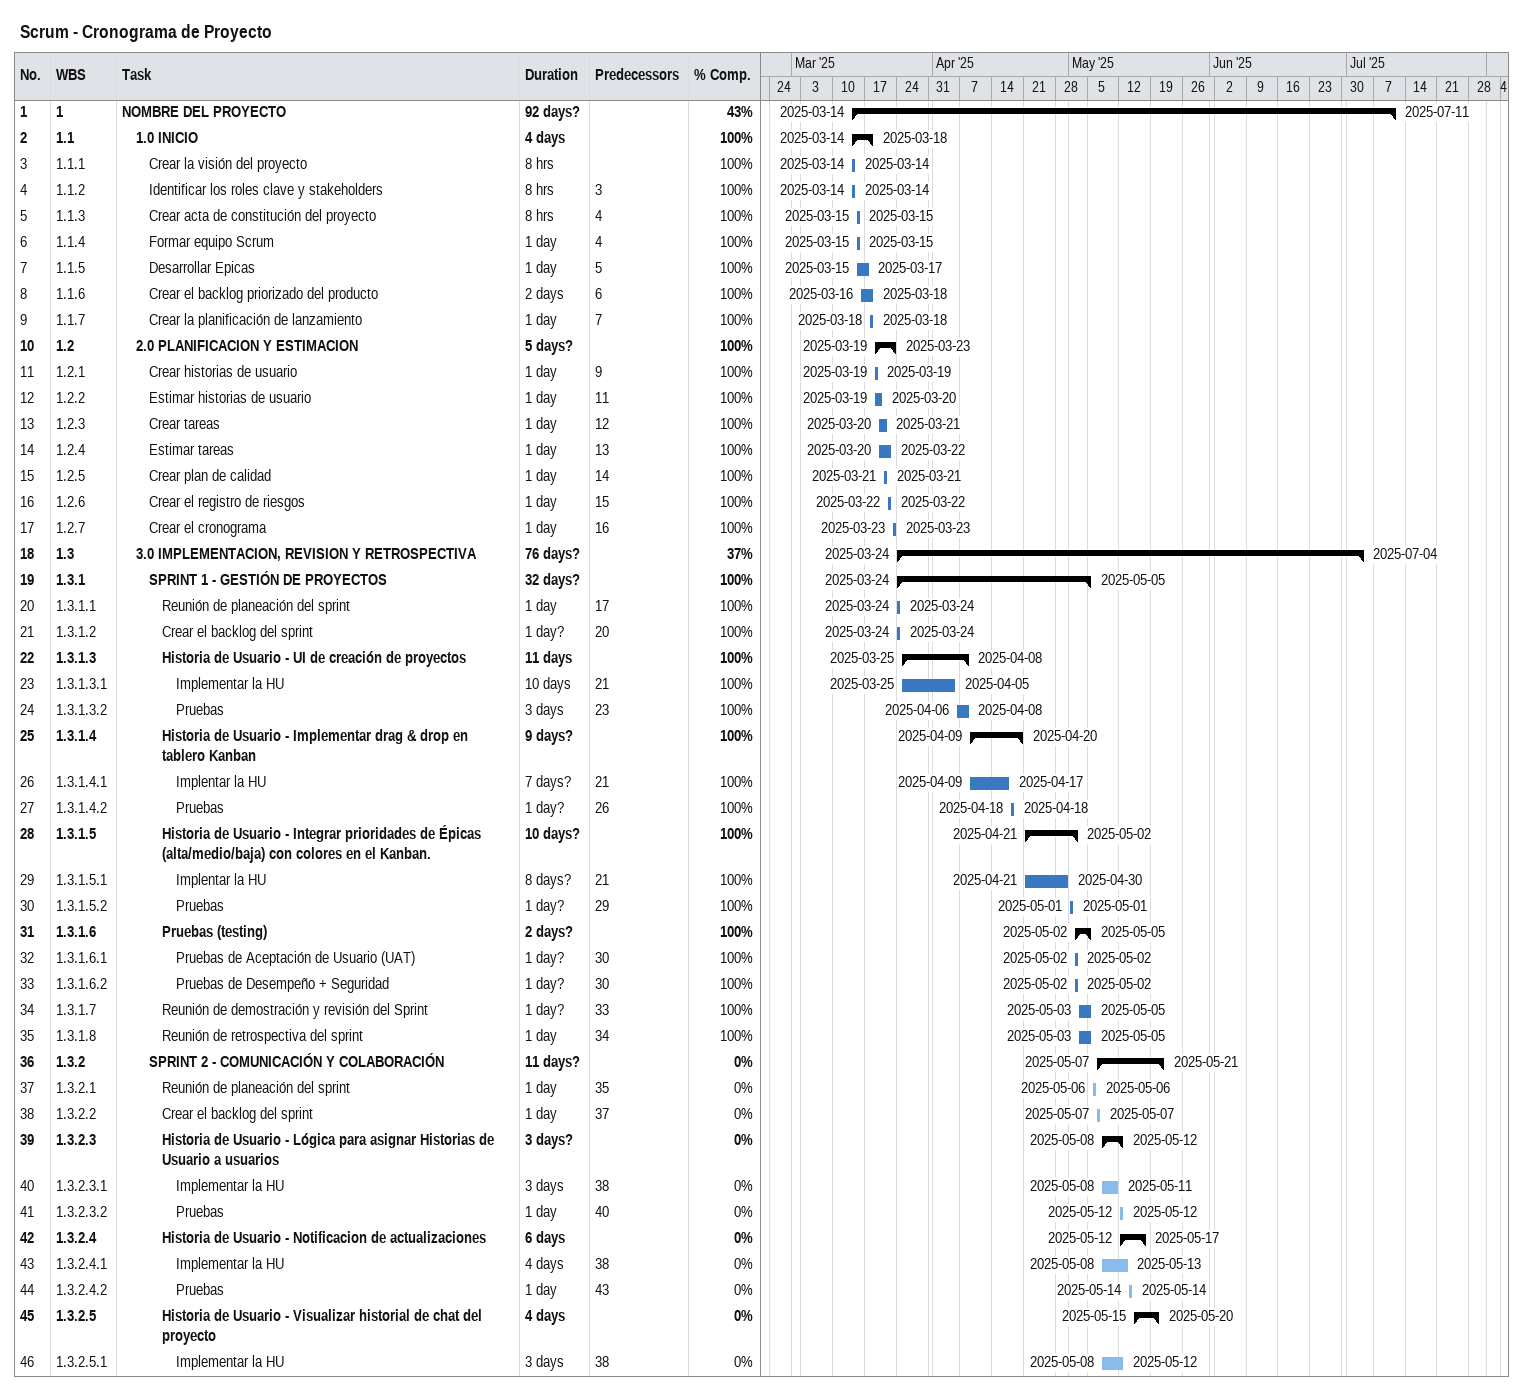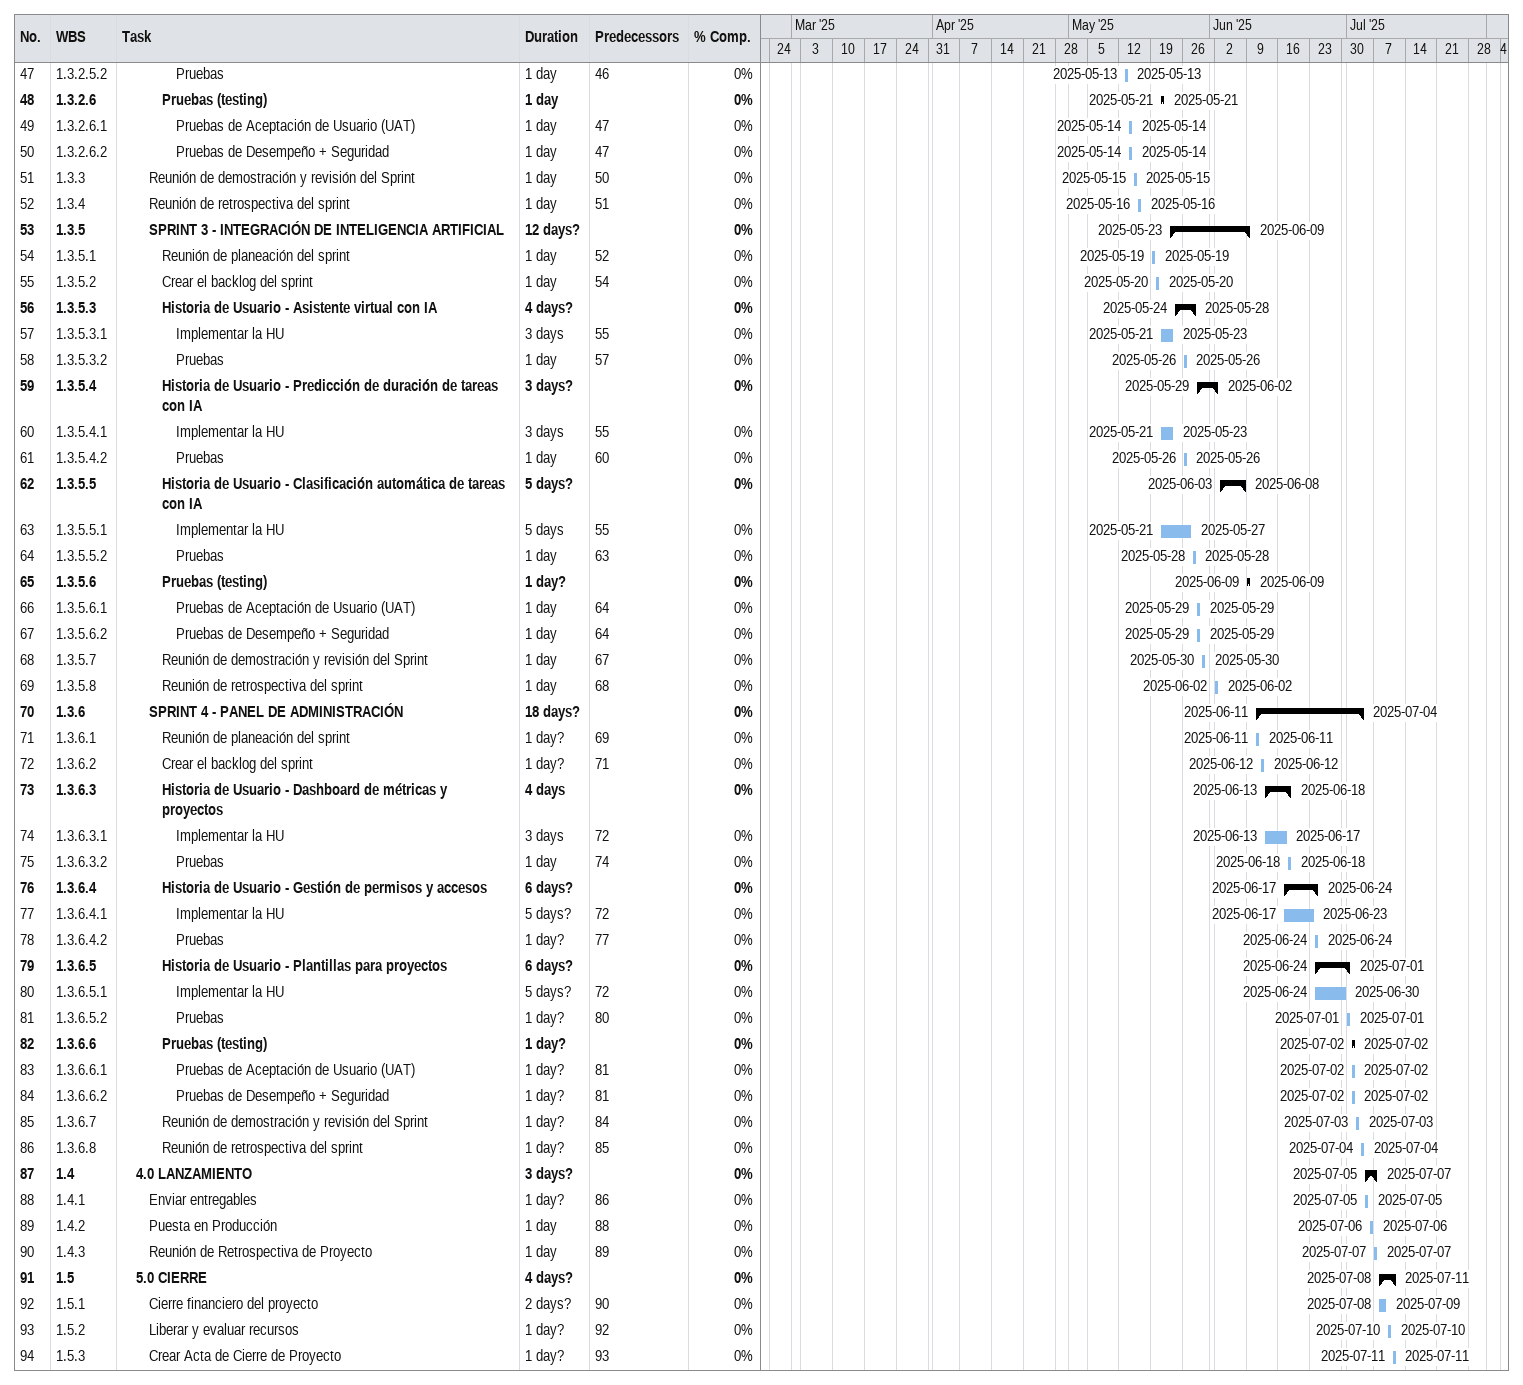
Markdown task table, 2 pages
Scrum - Cronograma de Proyecto

| ID | WBS | Task | Duration | Start | Finish | Predecessors | % complete |
|---|---|---|---|---|---|---|---|
| 1 | 1 | **NOMBRE DEL PROYECTO** | 92d? | 2025-03-14 | 2025-07-11 |  | 43 |
| 2 | 1.1 | **1.0 INICIO** | 4d | 2025-03-14 | 2025-03-18 |  | 100 |
| 3 | 1.1.1 | Crear la visión del proyecto | 8h | 2025-03-14 | 2025-03-14 |  | 100 |
| 4 | 1.1.2 | Identificar los roles clave y stakeholders | 8h | 2025-03-14 | 2025-03-14 | 3 | 100 |
| 5 | 1.1.3 | Crear acta de constitución del proyecto | 8h | 2025-03-15 | 2025-03-15 | 4 | 100 |
| 6 | 1.1.4 | Formar equipo Scrum | 1d | 2025-03-15 | 2025-03-15 | 4 | 100 |
| 7 | 1.1.5 | Desarrollar Epicas | 1d | 2025-03-15 | 2025-03-17 | 5 | 100 |
| 8 | 1.1.6 | Crear el backlog priorizado del producto | 2d | 2025-03-16 | 2025-03-18 | 6 | 100 |
| 9 | 1.1.7 | Crear la planificación de lanzamiento | 1d | 2025-03-18 | 2025-03-18 | 7 | 100 |
| 10 | 1.2 | **2.0 PLANIFICACION Y ESTIMACION** | 5d? | 2025-03-19 | 2025-03-23 |  | 100 |
| 11 | 1.2.1 | Crear historias de usuario | 1d | 2025-03-19 | 2025-03-19 | 9 | 100 |
| 12 | 1.2.2 | Estimar historias de usuario | 1d | 2025-03-19 | 2025-03-20 | 11 | 100 |
| 13 | 1.2.3 | Crear tareas | 1d | 2025-03-20 | 2025-03-21 | 12 | 100 |
| 14 | 1.2.4 | Estimar tareas | 1d | 2025-03-20 | 2025-03-22 | 13 | 100 |
| 15 | 1.2.5 | Crear plan de calidad | 1d | 2025-03-21 | 2025-03-21 | 14 | 100 |
| 16 | 1.2.6 | Crear el registro de riesgos | 1d | 2025-03-22 | 2025-03-22 | 15 | 100 |
| 17 | 1.2.7 | Crear el cronograma | 1d | 2025-03-23 | 2025-03-23 | 16 | 100 |
| 18 | 1.3 | **3.0 IMPLEMENTACION, REVISION Y RETROSPECTIVA** | 76d? | 2025-03-24 | 2025-07-04 |  | 37 |
| 19 | 1.3.1 | **SPRINT 1 - GESTIÓN DE PROYECTOS** | 32d? | 2025-03-24 | 2025-05-05 |  | 100 |
| 20 | 1.3.1.1 | Reunión de planeación del sprint | 1d | 2025-03-24 | 2025-03-24 | 17 | 100 |
| 21 | 1.3.1.2 | Crear el backlog del sprint | 1d? | 2025-03-24 | 2025-03-24 | 20 | 100 |
| 22 | 1.3.1.3 | **Historia de Usuario - UI de creación de proyectos** | 11d | 2025-03-25 | 2025-04-08 |  | 100 |
| 23 | 1.3.1.3.1 | Implementar la HU | 10d | 2025-03-25 | 2025-04-05 | 21 | 100 |
| 24 | 1.3.1.3.2 | Pruebas | 3d | 2025-04-06 | 2025-04-08 | 23 | 100 |
| 25 | 1.3.1.4 | **Historia de Usuario - Implementar drag & drop en tablero Kanban** | 9d? | 2025-04-09 | 2025-04-20 |  | 100 |
| 26 | 1.3.1.4.1 | Implentar la HU | 7d? | 2025-04-09 | 2025-04-17 | 21 | 100 |
| 27 | 1.3.1.4.2 | Pruebas | 1d? | 2025-04-18 | 2025-04-18 | 26 | 100 |
| 28 | 1.3.1.5 | **Historia de Usuario - Integrar prioridades de Épicas (alta/medio/baja) con colores en el Kanban.** | 10d? | 2025-04-21 | 2025-05-02 |  | 100 |
| 29 | 1.3.1.5.1 | Implentar la HU | 8d? | 2025-04-21 | 2025-04-30 | 21 | 100 |
| 30 | 1.3.1.5.2 | Pruebas | 1d? | 2025-05-01 | 2025-05-01 | 29 | 100 |
| 31 | 1.3.1.6 | **Pruebas (testing)** | 2d? | 2025-05-02 | 2025-05-05 |  | 100 |
| 32 | 1.3.1.6.1 | Pruebas de Aceptación de Usuario (UAT) | 1d? | 2025-05-02 | 2025-05-02 | 30 | 100 |
| 33 | 1.3.1.6.2 | Pruebas de Desempeño + Seguridad | 1d? | 2025-05-02 | 2025-05-02 | 30 | 100 |
| 34 | 1.3.1.7 | Reunión de demostración y revisión del Sprint | 1d? | 2025-05-03 | 2025-05-05 | 33 | 100 |
| 35 | 1.3.1.8 | Reunión de retrospectiva del sprint | 1d | 2025-05-03 | 2025-05-05 | 34 | 100 |
| 36 | 1.3.2 | **SPRINT 2 - COMUNICACIÓN Y COLABORACIÓN** | 11d? | 2025-05-07 | 2025-05-21 |  | 0 |
| 37 | 1.3.2.1 | Reunión de planeación del sprint | 1d | 2025-05-06 | 2025-05-06 | 35 | 0 |
| 38 | 1.3.2.2 | Crear el backlog del sprint | 1d | 2025-05-07 | 2025-05-07 | 37 | 0 |
| 39 | 1.3.2.3 | **Historia de Usuario - Lógica para asignar Historias de Usuario a usuarios** | 3d? | 2025-05-08 | 2025-05-12 |  | 0 |
| 40 | 1.3.2.3.1 | Implementar la HU | 3d | 2025-05-08 | 2025-05-11 | 38 | 0 |
| 41 | 1.3.2.3.2 | Pruebas | 1d | 2025-05-12 | 2025-05-12 | 40 | 0 |
| 42 | 1.3.2.4 | **Historia de Usuario - Notificacion de actualizaciones** | 6d | 2025-05-12 | 2025-05-17 |  | 0 |
| 43 | 1.3.2.4.1 | Implementar la HU | 4d | 2025-05-08 | 2025-05-13 | 38 | 0 |
| 44 | 1.3.2.4.2 | Pruebas | 1d | 2025-05-14 | 2025-05-14 | 43 | 0 |
| 45 | 1.3.2.5 | **Historia de Usuario - Visualizar historial de chat del proyecto** | 4d | 2025-05-15 | 2025-05-20 |  | 0 |
| 46 | 1.3.2.5.1 | Implementar la HU | 3d | 2025-05-08 | 2025-05-12 | 38 | 0 |
| 47 | 1.3.2.5.2 | Pruebas | 1d | 2025-05-13 | 2025-05-13 | 46 | 0 |
| 48 | 1.3.2.6 | **Pruebas (testing)** | 1d | 2025-05-21 | 2025-05-21 |  | 0 |
| 49 | 1.3.2.6.1 | Pruebas de Aceptación de Usuario (UAT) | 1d | 2025-05-14 | 2025-05-14 | 47 | 0 |
| 50 | 1.3.2.6.2 | Pruebas de Desempeño + Seguridad | 1d | 2025-05-14 | 2025-05-14 | 47 | 0 |
| 51 | 1.3.3 | Reunión de demostración y revisión del Sprint | 1d | 2025-05-15 | 2025-05-15 | 50 | 0 |
| 52 | 1.3.4 | Reunión de retrospectiva del sprint | 1d | 2025-05-16 | 2025-05-16 | 51 | 0 |
| 53 | 1.3.5 | **SPRINT 3 - INTEGRACIÓN DE INTELIGENCIA ARTIFICIAL** | 12d? | 2025-05-23 | 2025-06-09 |  | 0 |
| 54 | 1.3.5.1 | Reunión de planeación del sprint | 1d | 2025-05-19 | 2025-05-19 | 52 | 0 |
| 55 | 1.3.5.2 | Crear el backlog del sprint | 1d | 2025-05-20 | 2025-05-20 | 54 | 0 |
| 56 | 1.3.5.3 | **Historia de Usuario - Asistente virtual con IA** | 4d? | 2025-05-24 | 2025-05-28 |  | 0 |
| 57 | 1.3.5.3.1 | Implementar la HU | 3d | 2025-05-21 | 2025-05-23 | 55 | 0 |
| 58 | 1.3.5.3.2 | Pruebas | 1d | 2025-05-26 | 2025-05-26 | 57 | 0 |
| 59 | 1.3.5.4 | **Historia de Usuario - Predicción de duración de tareas con IA** | 3d? | 2025-05-29 | 2025-06-02 |  | 0 |
| 60 | 1.3.5.4.1 | Implementar la HU | 3d | 2025-05-21 | 2025-05-23 | 55 | 0 |
| 61 | 1.3.5.4.2 | Pruebas | 1d | 2025-05-26 | 2025-05-26 | 60 | 0 |
| 62 | 1.3.5.5 | **Historia de Usuario - Clasificación automática de tareas con IA** | 5d? | 2025-06-03 | 2025-06-08 |  | 0 |
| 63 | 1.3.5.5.1 | Implementar la HU | 5d | 2025-05-21 | 2025-05-27 | 55 | 0 |
| 64 | 1.3.5.5.2 | Pruebas | 1d | 2025-05-28 | 2025-05-28 | 63 | 0 |
| 65 | 1.3.5.6 | **Pruebas (testing)** | 1d? | 2025-06-09 | 2025-06-09 |  | 0 |
| 66 | 1.3.5.6.1 | Pruebas de Aceptación de Usuario (UAT) | 1d | 2025-05-29 | 2025-05-29 | 64 | 0 |
| 67 | 1.3.5.6.2 | Pruebas de Desempeño + Seguridad | 1d | 2025-05-29 | 2025-05-29 | 64 | 0 |
| 68 | 1.3.5.7 | Reunión de demostración y revisión del Sprint | 1d | 2025-05-30 | 2025-05-30 | 67 | 0 |
| 69 | 1.3.5.8 | Reunión de retrospectiva del sprint | 1d | 2025-06-02 | 2025-06-02 | 68 | 0 |
| 70 | 1.3.6 | **SPRINT 4 - PANEL DE ADMINISTRACIÓN** | 18d? | 2025-06-11 | 2025-07-04 |  | 0 |
| 71 | 1.3.6.1 | Reunión de planeación del sprint | 1d? | 2025-06-11 | 2025-06-11 | 69 | 0 |
| 72 | 1.3.6.2 | Crear el backlog del sprint | 1d? | 2025-06-12 | 2025-06-12 | 71 | 0 |
| 73 | 1.3.6.3 | **Historia de Usuario - Dashboard de métricas y proyectos** | 4d | 2025-06-13 | 2025-06-18 |  | 0 |
| 74 | 1.3.6.3.1 | Implementar la HU | 3d | 2025-06-13 | 2025-06-17 | 72 | 0 |
| 75 | 1.3.6.3.2 | Pruebas | 1d | 2025-06-18 | 2025-06-18 | 74 | 0 |
| 76 | 1.3.6.4 | **Historia de Usuario - Gestión de permisos y accesos** | 6d? | 2025-06-17 | 2025-06-24 |  | 0 |
| 77 | 1.3.6.4.1 | Implementar la HU | 5d? | 2025-06-17 | 2025-06-23 | 72 | 0 |
| 78 | 1.3.6.4.2 | Pruebas | 1d? | 2025-06-24 | 2025-06-24 | 77 | 0 |
| 79 | 1.3.6.5 | **Historia de Usuario - Plantillas para proyectos** | 6d? | 2025-06-24 | 2025-07-01 |  | 0 |
| 80 | 1.3.6.5.1 | Implementar la HU | 5d? | 2025-06-24 | 2025-06-30 | 72 | 0 |
| 81 | 1.3.6.5.2 | Pruebas | 1d? | 2025-07-01 | 2025-07-01 | 80 | 0 |
| 82 | 1.3.6.6 | **Pruebas (testing)** | 1d? | 2025-07-02 | 2025-07-02 |  | 0 |
| 83 | 1.3.6.6.1 | Pruebas de Aceptación de Usuario (UAT) | 1d? | 2025-07-02 | 2025-07-02 | 81 | 0 |
| 84 | 1.3.6.6.2 | Pruebas de Desempeño + Seguridad | 1d? | 2025-07-02 | 2025-07-02 | 81 | 0 |
| 85 | 1.3.6.7 | Reunión de demostración y revisión del Sprint | 1d? | 2025-07-03 | 2025-07-03 | 84 | 0 |
| 86 | 1.3.6.8 | Reunión de retrospectiva del sprint | 1d? | 2025-07-04 | 2025-07-04 | 85 | 0 |
| 87 | 1.4 | **4.0 LANZAMIENTO** | 3d? | 2025-07-05 | 2025-07-07 |  | 0 |
| 88 | 1.4.1 | Enviar entregables | 1d? | 2025-07-05 | 2025-07-05 | 86 | 0 |
| 89 | 1.4.2 | Puesta en Producción | 1d | 2025-07-06 | 2025-07-06 | 88 | 0 |
| 90 | 1.4.3 | Reunión de Retrospectiva de Proyecto | 1d | 2025-07-07 | 2025-07-07 | 89 | 0 |
| 91 | 1.5 | **5.0 CIERRE** | 4d? | 2025-07-08 | 2025-07-11 |  | 0 |
| 92 | 1.5.1 | Cierre financiero del proyecto | 2d? | 2025-07-08 | 2025-07-09 | 90 | 0 |
| 93 | 1.5.2 | Liberar y evaluar recursos | 1d? | 2025-07-10 | 2025-07-10 | 92 | 0 |
| 94 | 1.5.3 | Crear Acta de Cierre de Proyecto | 1d? | 2025-07-11 | 2025-07-11 | 93 | 0 |
